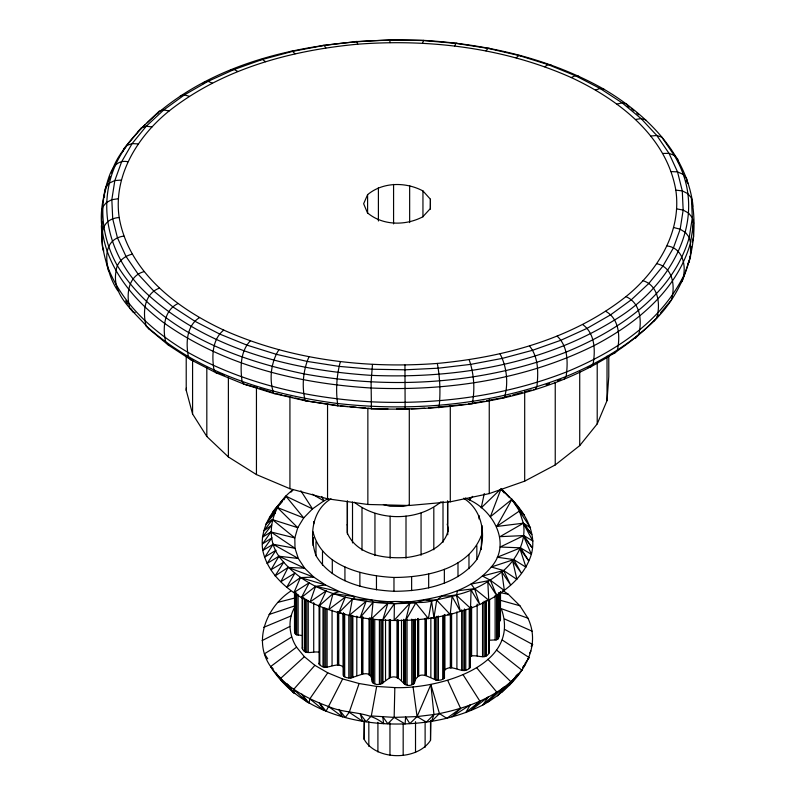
<?xml version="1.0" encoding="UTF-8"?>
<svg xmlns="http://www.w3.org/2000/svg" width="795" height="795" viewBox="0 0 795 795"><rect width="100%" height="100%" fill="white"/><g stroke="black" fill="none" stroke-linecap="round" stroke-linejoin="round"><path stroke-width="1.19" d="M347.196 524.63L347.186 532.61C356.538 555.546 386.042 559.163 407.795 557.355C424.222 554.96 445.975 547.785 448.291 528.665L447.217 524.144M430.413 199.227L430.334 208.588L422.741 216.846C405.529 225.83 382.673 225.76 367.449 212.822L363.643 203.729L367.598 194.656C382.932 181.866 405.778 181.797 422.95 190.929L430.413 199.227L430.413 209.105M294.329 607.996C287.492 620.249 289.142 635.553 296.555 647.16L270.628 666.578C284.372 686.463 306.274 698.507 328.544 706.517C346.411 714.526 368.204 710.511 383.647 723.669L382.733 716.663L387.821 723.728L394.151 717.388L394.837 687.596C436.733 689.166 522.047 666.767 501.277 608.662L527.94 618.182C544.744 653.868 512.278 688.868 482.813 705.016C452.295 720.449 417.544 725.507 383.647 723.669C340.469 720.986 294.567 704.927 270.628 666.578C252.661 641.078 266.504 607.052 290.642 591.192M430.88 720.359L430.512 740.324C417.395 760.855 376.085 761.024 364.12 739.251L364.488 720.518M469.656 497.571L469.537 499.976C494.073 511.125 511.443 544.009 491.29 567.014C467.49 595.197 428.694 599.659 394.37 603.743C352.503 602.232 305.151 591.798 278.896 556.242C263.642 534.469 272.764 504.269 293.385 489.521M463.604 498.256C484.056 510.887 487.027 539.507 476.841 559.491C457.89 584.713 423.785 591.242 393.972 591.291C365.263 589.84 331.654 582.208 315.983 555.616C309.185 536.138 311.72 510.33 331.018 498.823M313.021 545.539L313.598 537.609M481.233 549.593L481.979 525.565M608.781 355.713L608.781 376.701L607.022 400.62L597.214 423.894L579.724 445.617L555.238 464.946L524.69 481.144L489.253 493.596L450.288 501.814L409.296 505.491L367.856 504.477L327.55 498.813L289.927 488.716L256.447 474.585L228.384 456.946L206.819 436.485L192.579 413.986L186.219 390.325L186.398 387.93M372.487 364.438L371.096 381.968L371.424 408.739C470.64 412.217 580.042 393.316 653.569 321.409C686.373 289.927 700.286 242.177 691.402 197.915L687.745 193.612L682.279 190.88L675.82 190.144C666.409 135.925 618.311 99.454 571.267 77.562C504.567 47.859 430.095 38.746 357.68 44.202C290.811 50.423 222.56 68.777 169.077 111.002C137.595 136.402 113.069 175.675 119.18 217.492C128.591 271.711 176.689 308.182 223.733 330.084C290.433 359.787 364.905 368.89 437.32 363.434C504.189 357.213 572.44 338.859 625.923 296.634C657.405 271.244 681.931 231.961 675.82 190.144M102.118 221.417L101.392 226.078L102.316 245.963L103.598 251.19L103.479 248.716M690.149 256.04L689.245 261.833L687.794 263.503M690.507 253.714L690.875 251.399M691.233 249.073L691.59 246.748M279.224 504.835L282.603 500.592C269.445 513.55 259.637 531.517 262.787 550.478C267.19 571.446 283.696 586.929 301.404 597.562C341.492 619.603 389.182 624.323 433.941 617.775L436.713 600.175L442.01 596.081C464.966 596.707 485.993 584.106 503.623 570.522C516.74 558.776 526.36 541.594 523.438 523.527L519.423 511.006L511.92 499.389L501.118 488.677L502.48 490.485M376.671 686.433L359.102 683.521L349.243 712.28L362.58 721.274L360.284 714.109L366.088 721.671L371.315 715.937L376.671 686.433L394.837 687.596M426.269 618.013L428.376 618.599L431.566 601.07L456.489 595.346L470.541 608.314C496.12 598.406 522.792 581.97 531.368 554.314C536.854 533.733 525.783 513.868 511.92 499.389L490.366 516.77L500.681 489.8M327.759 672.818L309.841 698.825L309.026 703.187L301.752 694.115L307.665 702.512L293.653 689.414L314.88 665.336L327.759 672.818L342.645 678.94L359.102 683.521M444.117 615.052L444.117 670.582C452.027 662.275 462.471 675.969 470.054 667.691L470.213 607.609M484.274 493.506L481.223 507.846L500.254 489.511M422.513 43.198L423.576 40.366C486.133 44.083 549.047 58.214 603.971 89.229C646.156 114.132 685.379 152.6 692.683 203.142L692.683 206.601M415.427 619.146L415.427 679.626L414.135 683.601C402.697 691.054 401.733 673.335 390.464 677.529C384.81 680.262 379.821 688.172 372.527 682.607C370.44 662.652 352.791 683.63 343.619 676.157L343.321 612.796M123.155 151.11L123.632 149.102C191.993 58.82 316.957 37.047 423.576 40.366M111.529 172.982C116.259 155.124 130.41 141.858 141.43 127.697L146.26 126.216L151.954 126.942M499.449 621.432L500.492 619.891L500.492 591.5M692.316 242.107L693.608 236.84L692.852 220.473M340.359 361.675C336.494 375.896 335.57 391.378 337.915 405.857L371.424 408.739L387.91 408.868M371.315 715.937L394.151 717.388L405.112 723.977L405.619 716.991L409.832 723.579L417.077 716.593L430.87 684.555L433.941 714.526L431.566 721.413L439.446 713.572C470.113 707.272 501.725 695.267 521.878 670.165L496.458 650.012M489.601 599.51L489.601 640.233L496.577 639.816L498.405 638.534L499.34 635.851L499.34 592.653M110.276 176.411C103.479 192.937 99.375 211.46 102.167 229.268M341.085 612.786L338.68 612.895L345.408 597.025L328.792 609.517L333.045 593.587L339.336 591.53C355.445 597.611 372.458 600.772 389.62 601.745C403.771 600.464 417.584 604.597 431.566 601.07L433.941 617.775L450.218 614.485L470.541 608.314L471.057 589.96L479.653 604.27L474.575 588.658L471.097 584.057L490.435 580.3L504.358 590.496L501.794 571.883L510.619 584.941L503.623 570.522L491.29 567.014L513.769 559.591L525.972 567.203L519.99 548.808L528.675 560.753L520.556 547.834L500.184 547.02L523.816 535.582L532.908 541.077L523.438 523.527L531.736 534.488L523.428 523.19L496.686 526.469L511.92 499.389L519.463 509.118L511.612 499.091L515.945 504.845M309.007 356.776C303.044 370.241 301.583 386.638 305.22 400.75L337.915 405.857M313.021 531.726C321.309 566.318 363.126 575.968 393.972 577.468C426.18 577.329 468.136 569.468 481.233 535.77M470.471 608.245L470.471 656.372C476.463 653.848 485.656 660.665 489.144 652.685L489.144 599.609M454.641 45.961L455.962 43.357L457.085 43.248M309.841 698.825L324.032 710.541L319.192 702.671L326.089 711.237L342.645 678.94M319.242 652.307C313.687 650.628 304.684 655.935 302.239 648.173L302.666 647.359M283.964 499.836L285.902 496.169L312.514 508.88L323.903 500.87L328.097 498.793M301.404 597.562L309.255 582.725L294.031 592.474L300.43 577.587L313.777 577.091L325.463 584.951L339.336 591.53L315.555 586.392L301.404 597.562L303.859 597.88M531.448 646.544L532.62 644.467L505.004 629.58M529.639 653.033L530.881 651.025M278.846 349.81C270.906 362.272 268.889 379.821 273.768 393.485L305.22 400.75L337.845 405.569M525.068 663.428L529.142 657.584L502.241 640.005M517.595 674.14L509.098 685.519L516.452 676.008L501.615 692.167L511.036 681.852L487.832 659.313M415.427 679.626C423.079 666.965 434.388 685.519 443.868 678.572L444.475 677.787L444.385 614.694M349.243 712.28L345.298 717.468L338.899 709.398L342.516 716.851L328.544 706.517M516.77 675.353L512.397 681.096L521.878 670.165M522.593 667.701L525.515 663.875L522.633 667.601M564.013 379.225L566.11 376.482C599.549 362.659 631.488 344.106 656.799 317.93C660.546 304.376 658.638 285.594 643.046 280.695M531.189 646.335L532.62 644.467M250.296 340.876C240.09 351.638 240.309 367.737 242.058 381.481L243.986 384.164L273.768 393.485L276.094 393.614M653.569 321.409L655.08 319.54M656.6 317.682L658.866 314.88M660.387 313.021L671.368 300.003C675.462 286.508 673.127 267.269 656.839 263.721M527.691 659.353L529.142 657.584M485.993 50.86L488.041 48.366L489.78 48.356M202.546 84.141L203.758 82.69M472.637 496.358L469.537 499.976L465.274 497.958M680.818 282.791L682.229 281.221L690.517 256.656L690.517 242.833L693.608 223.027L692.316 217.711L691.402 197.915M291.03 492.105L292.6 490.386M147.244 122.758L159.288 111.071L163.78 109.909L184.45 94.883L208.012 81.348L234.127 69.483L262.459 59.446L292.61 51.377L324.191 45.385L356.756 41.549L389.868 39.919L423.089 40.525L455.962 43.357L488.041 48.366L518.906 55.491L548.123 64.634L575.302 75.684L600.076 88.474L622.107 102.833L641.108 118.584L656.809 135.498L669.012 153.346L677.539 171.889L682.279 190.88L683.163 210.059L680.182 229.179L673.385 247.961L662.861 266.156L648.74 283.527L631.22 299.834L610.55 314.86L586.988 328.395L560.872 340.26L532.541 350.297L502.39 358.366L470.809 364.358L438.244 368.194L405.132 369.814L371.911 369.218L339.038 366.386L306.959 361.377L276.094 354.252L246.877 345.1L219.698 334.059L194.924 321.269L172.893 306.91L153.892 291.159L138.191 274.245L125.988 256.397L117.461 237.854L112.721 218.864L111.837 199.674L114.818 180.564L121.615 161.783L132.139 143.587L146.26 126.216L163.78 109.909L169.077 111.002M280.098 504.01L282.424 501.506M476.603 667.641L496.925 692.316L487.673 701.985L503.98 687.089L497.392 695.913L511.036 681.852M338.68 612.895L354.977 596.618L333.045 593.587L318.914 606.148L326.248 590.784L310.159 601.855L315.555 586.392L325.463 584.951L300.43 577.587L286.657 587.396L294.945 573.086L280.883 581.662L288.088 567.441L304.634 568.167L313.777 577.091L288.088 567.441L275.1 575.928L283.755 562.154L271.085 569.717L278.896 556.242L298.314 558.468L304.634 568.167L278.896 556.242L267.06 563.506L276.014 550.269L264.924 556.987L273.122 544.297L295.005 548.282L298.314 558.468L273.122 544.297L262.787 550.478L271.96 537.798L262.579 543.85L270.926 531.974L294.816 537.917L295.005 548.282L270.926 531.974L262.38 537.221L271.721 525.097L264.119 530.663L272.367 519.602L297.747 527.691L303.71 517.913L312.514 508.88L300.848 490.793M447.704 680.441L460.603 708.405L446.78 718.342L439.446 713.572L433.941 714.526L426.359 722.178L417.077 716.593L394.151 717.388M463.097 674.756L479.951 701.25L470.978 710.263L488.438 696.788L482.813 705.016L496.925 692.316M223.733 330.084C211.947 339.614 211.788 356.399 214.004 370.082L216.28 372.915L243.986 384.164L257.401 387.761M460.603 708.405L452.047 716.732L470.272 704.827L465.781 712.568L479.951 701.25M138.201 131.175L145.435 124.437M279.323 676.485L283.08 682.299L275.537 672.57L283.388 682.597L280.456 678.562L304.376 656.7L314.88 665.336M516.154 57.826L518.906 55.491L521.232 55.62M354.411 502.251C378.331 521.5 417.584 521.51 441.165 501.695M444.117 670.582L444.882 669.966L444.882 614.426M199.515 317.583C186.378 325.801 185.742 343.241 188.435 356.885L191.029 359.877L216.28 372.915L219.698 373.421M156.287 114.341L158.225 112.93M496.686 526.469L519.423 511.006L524.372 515.11L517.356 506.554M177.981 303.541C163.7 310.418 162.538 328.444 165.688 342.059L168.57 345.229L191.029 359.877L192.976 360.254M544.704 66.76L548.123 64.634L551.014 64.942M291.636 637.004L264.447 653.798L267.716 658.767M159.417 288.148C144.193 293.673 142.504 312.236 146.081 325.811L149.212 329.19L168.57 345.229M262.092 640.611L289.768 626.5M571.267 77.562L575.302 75.684L578.72 76.191M144.064 271.622C128.075 275.795 125.918 294.836 129.873 308.351L133.202 311.948L135.2 312.614M263.632 627.374L290.99 615.976M132.149 254.181C124.08 256.01 116.646 262.429 116.06 271.055C111.211 295.969 135.438 312.316 149.212 329.19M546.135 384.84L549.544 383.637M557.474 380.825L560.872 379.622M447.764 614.694L450.218 614.485L436.713 600.175L425.216 599.728L415.805 602.998L394.37 603.743L389.62 601.745L373.024 602.381L360.145 617.626L366.147 601.249L349.412 615.26L352.384 598.963L371.911 600.056L373.024 602.381L371.414 618.907L387.851 603.326L382.683 620.189L394.37 603.743L394.161 620.348L409.852 603.206L405.649 620.517L415.805 602.998L428.376 618.599M595.485 90.054L600.076 88.474L603.971 89.229M269.028 614.485L294.14 606.098M319.063 663.199L319.093 664.054C325.851 672.56 336.315 660.079 343.857 667.532M123.811 236.055C97.119 240.209 107.275 274.991 117.282 289.937L118.684 291.467M510.509 395.552L502.39 397.729L504.408 397.679C508.611 383.766 506.902 366.863 500.005 353.835M512.825 394.936L522.106 392.452M524.422 391.836L531.378 389.967M633.466 338.61L635.712 338.024L638.713 334.765C642.072 321.17 640.661 302.885 625.923 296.634M278.111 602.302L294.379 598.118M617.019 104.095L622.107 102.833L626.43 103.877L629.312 107.047L627.245 105.695M408.779 505.213L403.174 506.445L389.967 506.236L383.389 504.537M180.356 95.768L184.45 94.883L189.28 96.324M612.597 353.785L614.644 353.338L617.377 350.267C620.279 336.643 619.404 318.924 605.72 311.312M119.18 217.492C91.584 219.837 104.473 254.738 108.488 270.797M468.404 403.999L484.175 401.187M486.6 400.72L501.168 397.957M204.365 81.965L208.012 81.348L212.305 83.097M588.201 367.548L590.635 367.141L593.06 364.239C595.495 350.575 595.127 333.483 582.695 324.549M635.583 119.489L641.108 118.584L645.788 119.916M118.316 198.74L111.837 199.674L106.351 202.576L102.684 206.988C95.609 254.152 128.532 296.923 164.674 323.406C224.637 365.859 298.552 383.558 370.977 388C447.118 391.339 525.187 379.781 593.915 345.686C636.139 323.684 677.161 290.433 690.517 242.833L689.245 237.437L692.316 217.711L688.649 213.159L683.163 210.059L676.684 208.896M230.987 69.871L234.127 69.483L237.834 71.5M433.941 714.526L417.077 716.593L413.082 686.959M428.435 408.034L465.989 404.287M650.936 136.015L656.809 135.498L661.798 137.157L674.23 155.353L677.718 159.169L678.692 163.214M121.218 180.067L114.818 180.564L109.382 183.098L105.755 187.272L104.483 192.45L104.483 197.061M259.866 59.645L262.459 59.446L265.52 61.692M533.405 389.59L535.134 389.461L536.873 386.837C538.364 373.064 538.732 357.323 529.48 345.944M396.516 409.028L408.809 408.998M411.263 408.878L424.759 408.213M290.592 51.427L292.61 51.377L294.995 53.802M662.851 153.455L669.012 153.346L674.23 155.353C711.744 217.572 670.473 286.637 614.644 319.968C542.478 364.726 455.217 378.857 371.424 375.369C292.331 370.301 209.651 349.8 149.212 295.82C105.675 257.699 91.067 193.791 127.041 145.405L132.139 143.587L138.161 143.925M127.866 161.713C112.572 158.712 109.173 176.46 105.755 187.272C99.137 213.736 103.996 241.899 117.282 265.53C157.152 329.796 233.154 359.151 304.058 373.879C391.2 389.838 483.181 384.283 566.11 352.086C618.48 330.472 672.669 294.776 689.245 237.437L685.618 232.637L680.182 229.179L673.782 227.569M322.78 45.315L324.191 45.385L325.851 47.948M671.189 171.581L677.539 171.889L682.915 174.254L686.512 178.309L687.774 183.456L686.304 180.246M470.809 403.721L472.22 403.79C475.162 389.471 473.999 373.6 469.149 359.688M431.566 617.586L433.941 617.775M447.824 614.287L450.218 614.485L452.097 596.419L460.375 611.395L456.489 595.346L457.463 590.804L474.575 588.658L488.766 600.235L487.792 581.692L496.557 595.366L490.435 580.3L482.486 576.047L503.623 570.522L516.889 579.386L512.636 560.803L521.431 573.294L513.769 559.591L497.253 557.245L520.556 547.834L531.368 554.314L523.627 536.257L532.133 547.695L523.816 535.582L499.995 536.655L523.428 523.19L530.553 527.89L519.423 511.006M340.26 405.857L347.564 406.484M349.999 406.692L356.081 407.219M358.515 407.428L365.829 408.054M368.264 408.262L371.911 408.58M294.508 591.42L294.508 630.912L295.591 634.43L302.488 635.652M355.971 41.41L356.756 41.549L357.68 44.202M438.244 407.557L439.029 407.696C440.668 393.068 440.033 377.943 437.32 363.434M499.995 592.583L508.343 594.292L519.9 605.76L527.94 618.182M425.216 599.728L431.566 601.07M277.286 393.893L282.036 394.986M284.401 395.532L292.709 397.45M295.084 397.997L306.959 400.74M500.84 600.434L519.9 605.76M259.736 388.487L272.596 392.521M667.134 245.933C681.703 247.792 686.105 263.562 683.471 276.123C660.228 322.909 613.71 352.394 566.845 371.802C504.765 396.149 437.369 404.824 370.977 401.813C307.357 398.037 243.369 383.667 187.521 352.115C153.306 331.863 121.466 303.75 107.226 265.649M220.831 373.889L224.23 375.26M504.686 619.027L532.213 631.21M312.336 494.232L323.903 500.87L321.776 496.478M502.818 590.486L508.343 594.292M631.18 108.597L633.983 110.912M636.775 113.238L638.643 114.788M146.081 325.811C198.402 373.004 268.541 394.429 337.169 403.453C414.145 412.138 493.665 404.774 566.11 376.482C568.057 362.768 568.127 346.352 557.166 336.146M270.628 666.578L273.102 668.625M498.515 634.251L499.34 635.851M501.118 488.677L509.506 497.71M511.185 499.518L514.544 503.126M280.456 678.562L293.882 693.011L287.055 683.988L294.647 693.538L293.653 689.414M389.719 39.75L390.047 42.612M405.132 409.187L404.953 365.024M296.555 647.16L304.376 656.7M501.108 489.104L504.149 492.93M125.61 300.828L127.677 303.859M131.135 308.917L133.202 311.948M470.213 666.846L469.696 666.041L469.696 608.036M488.836 651.84L489.144 652.685M430.87 684.555L439.446 713.572M481.323 537.152L481.979 539.388M444.405 676.933L444.475 677.787M607.022 356.2L607.022 400.62M597.214 363.424L597.214 423.894M579.724 371.563L579.724 445.617M555.238 382.256L555.238 464.946M524.69 391.06L524.69 481.144M500.284 592.345L500.284 620.736M499.26 593.03L499.26 634.996M498.405 592.871L498.405 638.534M497.75 594.869L497.75 639.299M496.577 594.153L496.577 639.816M495.126 595.544L495.126 639.975M489.253 399.805L489.253 493.596M488.836 600.006L488.766 653.51M486.441 600.354L486.441 655.895M485.407 600.97L485.407 656.501M484.016 601.249L484.016 656.789M482.545 602.381L482.545 656.68M479.017 515.498L479.017 518.946M477.149 604.101L477.149 655.935M476.841 545.668L476.841 559.491M471.604 606.615L471.604 655.984M470.968 607.976L470.968 656.114M470.054 607.221L470.054 667.691M469.249 609.179L469.249 668.416M468.971 554.821L468.971 568.644M465.761 609.795L465.761 670.264M464.459 608.96L464.459 670.662M462.978 610.212L462.978 670.692M461.637 609.854L461.637 670.324M457.99 562.83L457.99 576.653M456.906 611.882L456.906 668.655M451.61 613.402L451.61 667.711M450.934 614.644L450.934 667.721M450.288 405.559L450.288 501.814M450.328 613.571L450.328 667.88M448.291 528.665L448.291 531.13M447.744 501.347L447.744 534.806M447.565 500.85L447.565 524.402M444.355 569.339L444.355 583.162M443.868 615.628L443.868 678.572M443.004 501.436L443.004 542.329M442.716 616.165L442.716 679.109M438.413 616.075L438.413 680.252M436.952 616.224L436.952 680.401M435.531 617.208L435.531 680.152M434.458 617.864L434.458 679.566M433.812 507.677L433.812 549.812M430.85 617.894L430.85 677.131M430.512 720.578L430.512 740.324M428.674 574.079L428.674 587.903M426.319 618.52L426.319 675.293L425.007 675.223L425.007 618.45M425.673 618.411L425.673 675.174M425.116 721.373L425.116 747.29M422.95 190.929L422.95 216.836M421.062 513.153L421.062 555.288M418.707 619.464L418.707 676.237M418.1 618.391L418.1 676.396M417.643 618.679L417.643 676.684M415.517 721.681L415.517 752.527M414.533 619.842L414.533 682.786M414.135 619.434L414.135 683.601M413.142 620.06L413.142 684.237M411.76 619.136L411.76 684.545M411.631 576.822L411.631 590.645M409.654 185.573L409.654 222.6M409.296 409.226L409.296 505.491M407.05 619.454L407.05 684.863M406.007 516.084L406.007 558.219M405.579 619.335L405.579 684.743M404.367 620.08L404.367 684.256M403.651 619.335L403.651 683.511M403.174 724.394L403.174 755.25M401.525 620.08L401.525 680.55M398.206 619.981L398.206 677.986L396.993 677.688L396.993 619.683M397.649 619.762L397.649 677.767M393.972 577.468L393.972 591.291M393.575 184.4L393.575 223.892M390.464 619.524L390.464 677.529M390.116 516.184L390.116 558.319M389.967 722.953L389.967 755.031M389.788 619.573L389.788 677.579M389.212 619.772L389.212 677.767M385.535 619.693L385.535 680.172M382.981 620.07L382.981 683.014M382.166 619.544L382.166 683.72M380.875 619.971L380.875 684.147M379.404 620.02L379.404 684.197M378.4 187.68L378.4 221M377.913 722.297L377.913 751.921M376.462 575.978L376.462 589.801M374.952 513.451L374.952 555.586M374.753 619.484L374.753 683.66M373.421 619.106L373.421 683.283M372.527 618.431L372.527 682.607M372.249 618.818L372.249 681.762M371.812 619.335L371.812 678.572M370.023 617.536L370.023 675.541L369.029 675.034L369.029 618.271M369.615 618.46L369.615 675.233M368.83 721.701L368.83 746.376M367.856 408.213L367.856 504.477M367.598 194.656L367.598 213.169M364.12 720.737L364.12 739.251M362.898 616.95L362.898 673.723M362.242 616.88L362.242 673.653M361.993 508.144L361.993 550.279M361.586 616.96L361.586 673.733M359.877 572.42L359.877 586.243M356.806 616.115L356.806 675.353M352.861 615.896L352.861 677.598M352.513 502.023L352.513 542.915M351.698 615.191L351.698 678.135M350.247 615.37L350.247 678.304M348.816 615.151L348.816 678.085M347.435 500.761L347.435 534.22M347.256 501.506L347.256 525.048M344.931 566.944L344.931 580.767M344.692 613.81L344.692 676.744M343.619 613.213L343.619 676.157M343.132 613.641L343.132 675.343M338.73 612.12L338.73 665.186M338.143 611.931L338.143 664.998M337.478 611.892L337.478 664.958M332.29 559.799L332.29 573.622M332.062 610.113L332.062 665.644M327.55 403.781L327.55 498.813M327.103 609.079L327.103 667.084M325.712 608.145L325.712 667.383M324.241 608.046L324.241 667.283M322.999 607.589L322.999 666.826M322.492 551.293L322.492 565.116M319.789 605.571L319.789 664.809M319.093 604.816L319.093 664.054M315.983 541.793L315.983 555.616M313.767 521.51L313.767 523.816M313.717 602.64L313.717 651.999M308.241 600.652L308.241 652.486M306.761 599.45L306.761 652.516M305.409 599.102L305.409 652.168M304.475 598.436L304.475 651.503M302.498 597.184L302.498 649.018M302.239 597.582L302.239 648.173M298.115 594.501L298.115 635.235M296.684 593.04L296.684 635.006M295.591 592.464L295.591 634.43M295.054 592.901L295.054 633.635M289.927 397.391L289.927 488.716M256.447 386.956L256.447 474.585M228.384 376.721L228.384 456.946M206.819 367.37L206.819 436.485M192.579 359.688L192.579 413.986M186.219 355.762L186.219 390.325M297.747 527.691L294.816 537.917L272.367 519.602L265.858 524.104L275.309 512.566L269.485 517.813L277.405 507.548L303.71 517.913L285.902 496.169L273.122 511.523L277.405 507.548L297.747 527.691"/></g></svg>
